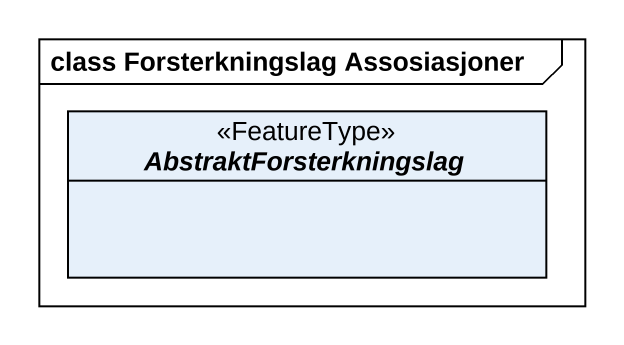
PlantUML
@startuml
mainframe class Forsterkningslag Assosiasjoner
hide circle
hide empty members
abstract class AbstraktForsterkningslag <<FeatureType>>
@enduml
